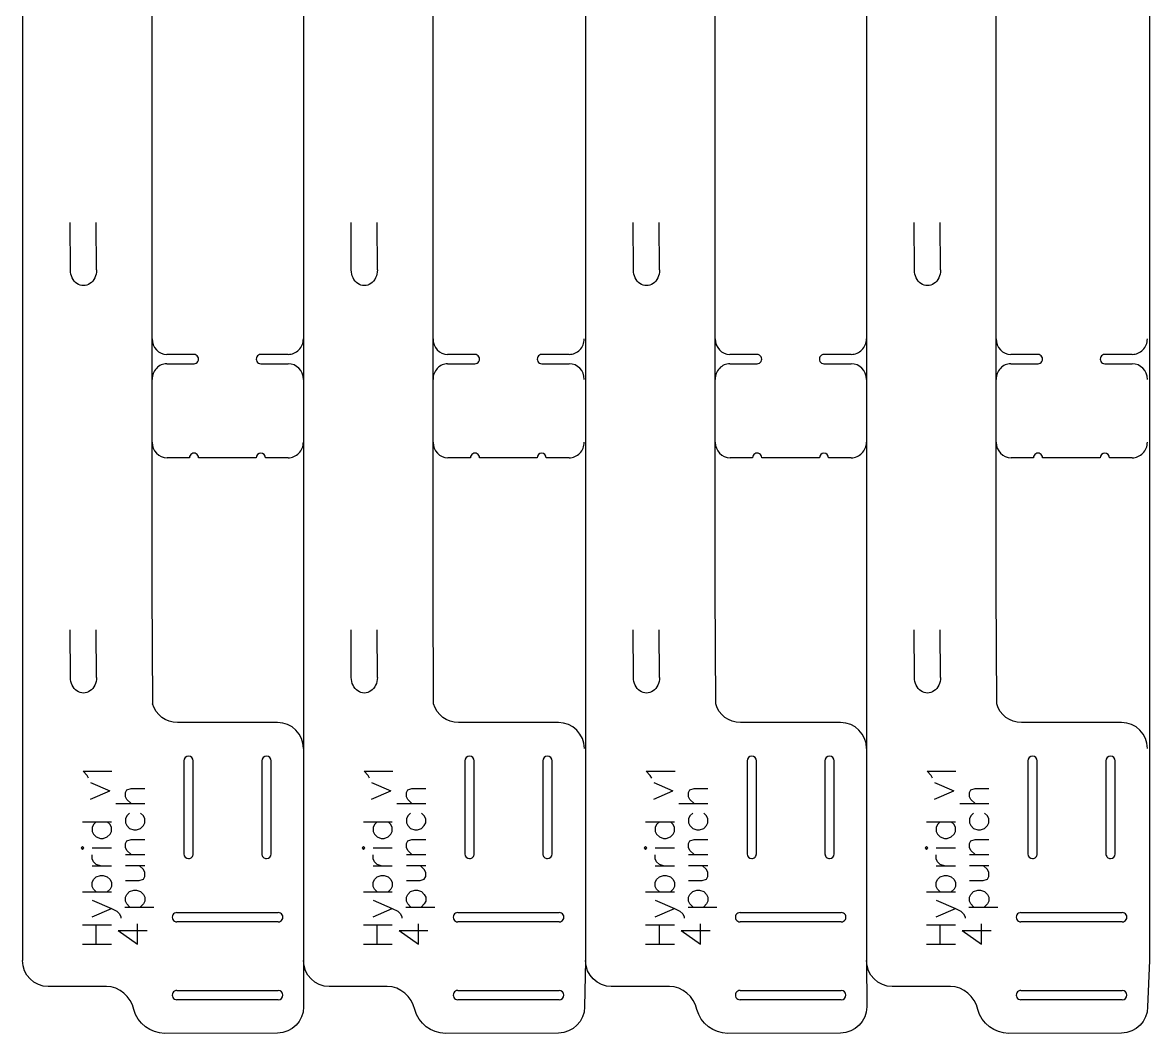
# Model space of a CAD drawing. Extents: x 7 to 1091, y 28 to 643.
# Drawn here: x 6.9 to 223.9, y 253.7 to 448.2 of the extents above; entities that cross this region are included whole.
import ezdxf

# ---------------------------------------------------------------- set-up
doc = ezdxf.new("R2010")
doc.units = 0
doc.layers.add('Layer_1', color=7, linetype='CONTINUOUS')

msp = doc.modelspace()

# ---------------------------------------------------------------- linework, layer by layer
at = {"layer": 'Layer_1', "color": 7}
for p, q in [((31.857548, 338.877112), (31.857548, 589.063336)), ((85.939228, 338.877115), (85.939228, 589.063336)), ((140.25422, 338.877115), (140.25422, 589.063336)), ((194.3359, 338.877115), (194.3359, 589.063336)), ((6.913213, 464.129936), (6.913213, 276.181843)), ((60.994893, 464.129936), (60.994893, 276.181843)), ((115.309885, 464.129938), (115.309885, 276.181843)), ((169.391565, 464.129938), (169.391565, 276.181843)), ((223.852991, 464.129933), (223.852991, 276.18184)), ((39.927234, 384.341233), (34.666735, 384.341233)), ((58.046588, 384.341233), (52.786116, 384.341233)), ((94.008914, 384.341236), (88.748415, 384.341236)), ((112.128268, 384.341236), (106.867796, 384.341236)), ((148.323906, 384.341236), (143.063407, 384.341236)), ((166.44326, 384.341236), (161.182788, 384.341236)), ((202.405586, 384.341236), (197.145087, 384.341236)), ((220.524927, 384.341236), (215.264468, 384.341236)), ((34.666735, 382.540955), (39.927234, 382.540955)), ((52.786116, 382.540955), (58.046588, 382.540955)), ((88.748415, 382.540958), (94.008914, 382.540958)), ((106.867796, 382.540958), (112.128268, 382.540958)), ((143.063407, 382.540958), (148.323906, 382.540958)), ((161.182788, 382.540958), (166.44326, 382.540958)), ((197.145087, 382.540958), (202.405586, 382.540958)), ((215.264468, 382.540958), (220.524927, 382.540958)), ((39.051436, 364.437291), (34.733304, 364.437291)), ((51.909393, 364.438243), (40.803957, 364.438243)), ((58.046588, 364.438243), (53.662866, 364.438243)), ((93.133116, 364.437293), (88.814984, 364.437293)), ((105.991073, 364.438246), (94.885637, 364.438246)), ((112.128268, 364.438246), (107.744546, 364.438246)), ((147.448109, 364.437293), (143.129976, 364.437293)), ((160.306065, 364.438246), (149.200629, 364.438246)), ((166.44326, 364.438246), (162.059538, 364.438246)), ((201.529789, 364.437293), (197.211656, 364.437293)), ((214.387745, 364.438246), (203.282309, 364.438246)), ((220.524927, 364.438246), (216.141218, 364.438246)), ((31.968805, 316.997764), (31.857548, 338.877112)), ((86.050485, 316.997765), (85.939228, 338.877115)), ((140.365477, 316.997765), (140.25422, 338.877115)), ((194.447157, 316.997765), (194.3359, 338.877115)), ((55.989612, 313.484071), (36.75607, 313.484071)), ((110.071292, 313.484072), (90.83775, 313.484072)), ((164.386284, 313.484072), (145.152742, 313.484072)), ((218.467951, 313.484072), (199.234422, 313.484072)), ((6.913213, 276.181843), (6.913213, 267.675144)), ((60.994893, 276.181843), (60.994893, 267.675144)), ((115.309885, 276.181843), (115.309885, 267.675144)), ((169.391565, 276.181843), (169.391565, 267.675144)), ((223.852991, 276.18184), (223.852991, 267.675141)), ((60.994893, 267.675144), (61.024394, 258.780037)), ((115.309885, 267.675144), (115.106074, 258.780037)), ((169.391565, 267.675144), (169.421067, 258.780037)), ((223.852991, 267.675141), (223.502747, 258.780037)), ((23.052215, 262.678355), (11.862747, 262.681001)), ((77.133894, 262.678355), (65.944427, 262.681001)), ((131.448887, 262.678355), (120.259419, 262.681001)), ((185.530567, 262.678355), (174.341099, 262.681001)), ((55.981515, 253.718082), (34.224801, 253.674082)), ((110.063195, 253.718085), (88.306481, 253.674085)), ((164.378188, 253.718085), (142.621474, 253.674085)), ((218.459854, 253.718085), (196.703154, 253.674085))]:
    msp.add_line(p, q, dxfattribs=at)
at = {"layer": 'Layer_1', "color": 1}
for p, q in [((16.117353, 400.589799), (16.093805, 409.715119)), ((21.147056, 400.589402), (21.100304, 409.714114)), ((70.199033, 400.589799), (70.175485, 409.715119)), ((75.228736, 400.589402), (75.181984, 409.714114)), ((124.514025, 400.589801), (124.490477, 409.715122)), ((129.543728, 400.589404), (129.496976, 409.714116)), ((178.595705, 400.589801), (178.572157, 409.715122)), ((183.625408, 400.589404), (183.578656, 409.714116)), ((16.117353, 322.1773), (16.093805, 331.30262)), ((21.147056, 322.176903), (21.100304, 331.301615)), ((70.199033, 322.1773), (70.175485, 331.30262)), ((75.228736, 322.176903), (75.181984, 331.301615)), ((124.514025, 322.177301), (124.490477, 331.302623)), ((129.543728, 322.176904), (129.496976, 331.301617)), ((178.595705, 322.177301), (178.572157, 331.302623)), ((183.625408, 322.176904), (183.578656, 331.301617)), ((37.985536, 306.11434), (37.985536, 288.214325)), ((38.885516, 307.014321), (38.885516, 307.014321)), ((39.785523, 288.214325), (39.785523, 306.11434)), ((52.985532, 306.11434), (52.985532, 288.214325)), ((53.885539, 307.014321), (53.885539, 307.014321)), ((54.785519, 288.214325), (54.785519, 306.11434)), ((92.067216, 306.11434), (92.067216, 288.214325)), ((92.967196, 307.014321), (92.967196, 307.014321)), ((93.867203, 288.214325), (93.867203, 306.11434)), ((107.067212, 306.11434), (107.067212, 288.214325)), ((107.967219, 307.014321), (107.967219, 307.014321)), ((108.867199, 288.214325), (108.867199, 306.11434)), ((146.382208, 306.11434), (146.382208, 288.214325)), ((147.282188, 307.014321), (147.282188, 307.014321)), ((148.182195, 288.214325), (148.182195, 306.11434)), ((161.382205, 306.11434), (161.382205, 288.214325)), ((162.282211, 307.014321), (162.282211, 307.014321)), ((163.182192, 288.214325), (163.182192, 306.11434)), ((200.463888, 306.11434), (200.463888, 288.214325)), ((201.363868, 307.014321), (201.363868, 307.014321)), ((202.263875, 288.214325), (202.263875, 306.11434)), ((215.463885, 306.11434), (215.463885, 288.214325)), ((216.363891, 307.014321), (216.363891, 307.014321)), ((217.263872, 288.214325), (217.263872, 306.11434)), ((38.885516, 287.314319), (38.885516, 287.314319)), ((53.885539, 287.314319), (53.885539, 287.314319)), ((92.967196, 287.314319), (92.967196, 287.314319)), ((107.967219, 287.314319), (107.967219, 287.314319)), ((147.282188, 287.314319), (147.282188, 287.314319)), ((162.282211, 287.314319), (162.282211, 287.314319)), ((201.363868, 287.314319), (201.363868, 287.314319)), ((216.363891, 287.314319), (216.363891, 287.314319)), ((36.635526, 276.927438), (56.135529, 276.927438)), ((90.717206, 276.927438), (110.217209, 276.927438)), ((145.032198, 276.927438), (164.532202, 276.927438)), ((199.113878, 276.927438), (218.613868, 276.927438)), ((56.135529, 275.127425), (36.635526, 275.127425)), ((110.217209, 275.127425), (90.717206, 275.127425)), ((164.532202, 275.127425), (145.032198, 275.127425)), ((218.613868, 275.127425), (199.113878, 275.127425)), ((36.635526, 261.927441), (56.135529, 261.927441)), ((90.717206, 261.927441), (110.217209, 261.927441)), ((145.032198, 261.927441), (164.532202, 261.927441)), ((199.113878, 261.927441), (218.613868, 261.927441)), ((56.135529, 260.127428), (36.635526, 260.127428)), ((110.217209, 260.127428), (90.717206, 260.127428)), ((164.532202, 260.127428), (145.032198, 260.127428)), ((218.613868, 260.127428), (199.113878, 260.127428))]:
    msp.add_line(p, q, dxfattribs=at)
at = {"layer": 'Layer_1', "color": 5}
for p, q in [((19.363949, 303.314572), (18.570199, 304.108322)), ((18.570199, 304.108322), (24.126449, 304.108322)), ((73.445629, 303.314572), (72.651879, 304.108322)), ((72.651879, 304.108322), (78.208129, 304.108322)), ((127.760622, 303.314572), (126.966872, 304.108322)), ((126.966872, 304.108322), (132.523122, 304.108322)), ((181.842302, 303.314572), (181.048552, 304.108322)), ((181.048552, 304.108322), (186.604802, 304.108322)), ((19.628533, 302.785406), (19.363949, 303.314572)), ((20.015618, 301.923129), (23.719785, 300.335629)), ((73.710213, 302.785406), (73.445629, 303.314572)), ((74.097298, 301.923129), (77.801465, 300.335629)), ((128.025205, 302.785406), (127.760622, 303.314572)), ((128.41229, 301.923129), (132.116457, 300.335629)), ((182.106885, 302.785406), (181.842302, 303.314572)), ((182.49397, 301.923129), (186.198137, 300.335629)), ((20.015618, 298.748129), (23.719785, 300.335629)), ((26.735188, 300.000851), (26.999771, 300.530018)), ((26.735188, 299.207101), (26.735188, 300.000851)), ((26.999771, 300.530018), (27.793521, 300.794601)), ((27.793521, 300.794601), (30.439355, 300.794601)), ((74.097298, 298.748129), (77.801465, 300.335629)), ((80.816868, 300.000851), (81.081451, 300.530018)), ((80.816868, 299.207101), (80.816868, 300.000851)), ((81.081451, 300.530018), (81.875201, 300.794601)), ((81.875201, 300.794601), (84.521035, 300.794601)), ((128.41229, 298.748129), (132.116457, 300.335629)), ((135.13186, 300.000851), (135.396444, 300.530018)), ((135.13186, 299.207101), (135.13186, 300.000851)), ((135.396444, 300.530018), (136.190194, 300.794601)), ((136.190194, 300.794601), (138.836027, 300.794601)), ((182.49397, 298.748129), (186.198137, 300.335629)), ((189.21354, 300.000851), (189.478124, 300.530018)), ((189.21354, 299.207101), (189.21354, 300.000851)), ((189.478124, 300.530018), (190.271874, 300.794601)), ((190.271874, 300.794601), (192.917707, 300.794601)), ((24.883105, 297.884185), (30.439355, 297.884185)), ((26.999771, 298.677935), (26.735188, 299.207101)), ((27.793521, 297.884185), (26.999771, 298.677935)), ((78.964785, 297.884185), (84.521035, 297.884185)), ((81.081451, 298.677935), (80.816868, 299.207101)), ((81.875201, 297.884185), (81.081451, 298.677935)), ((133.279777, 297.884185), (138.836027, 297.884185)), ((135.396444, 298.677935), (135.13186, 299.207101)), ((136.190194, 297.884185), (135.396444, 298.677935)), ((187.361457, 297.884185), (192.917707, 297.884185)), ((189.478124, 298.677935), (189.21354, 299.207101)), ((190.271874, 297.884185), (189.478124, 298.677935)), ((26.999771, 295.502935), (26.735188, 294.973768)), ((27.528938, 296.032101), (26.999771, 295.502935)), ((30.174771, 295.502935), (29.645605, 296.032101)), ((30.439355, 294.973768), (30.174771, 295.502935)), ((81.081451, 295.502935), (80.816868, 294.973768)), ((81.610618, 296.032101), (81.081451, 295.502935)), ((84.256451, 295.502935), (83.727285, 296.032101)), ((84.521035, 294.973768), (84.256451, 295.502935)), ((135.396444, 295.502935), (135.13186, 294.973768)), ((135.92561, 296.032101), (135.396444, 295.502935)), ((138.571444, 295.502935), (138.042277, 296.032101)), ((138.836027, 294.973768), (138.571444, 295.502935)), ((189.478124, 295.502935), (189.21354, 294.973768)), ((190.00729, 296.032101), (189.478124, 295.502935)), ((192.653124, 295.502935), (192.123957, 296.032101)), ((192.917707, 294.973768), (192.653124, 295.502935)), ((18.458968, 294.37192), (24.015218, 294.37192)), ((20.575635, 293.842754), (20.311052, 293.313587)), ((20.311052, 293.313587), (20.311052, 292.519837)), ((21.104802, 294.37192), (20.575635, 293.842754)), ((23.750635, 293.842754), (23.221468, 294.37192)), ((24.015218, 293.313587), (23.750635, 293.842754)), ((24.015218, 292.519837), (24.015218, 293.313587)), ((26.735188, 294.973768), (26.735188, 294.180018)), ((26.735188, 294.180018), (26.999771, 293.650851)), ((26.999771, 293.650851), (27.528938, 293.121685)), ((27.528938, 293.121685), (28.322688, 292.857101)), ((28.851855, 292.857101), (29.645605, 293.121685)), ((29.645605, 293.121685), (30.174771, 293.650851)), ((30.174771, 293.650851), (30.439355, 294.180018)), ((30.439355, 294.180018), (30.439355, 294.973768)), ((72.540648, 294.37192), (78.096898, 294.37192)), ((74.657315, 293.842754), (74.392732, 293.313587)), ((74.392732, 293.313587), (74.392732, 292.519837)), ((75.186482, 294.37192), (74.657315, 293.842754)), ((77.832315, 293.842754), (77.303148, 294.37192)), ((78.096898, 293.313587), (77.832315, 293.842754)), ((78.096898, 292.519837), (78.096898, 293.313587)), ((80.816868, 294.973768), (80.816868, 294.180018)), ((80.816868, 294.180018), (81.081451, 293.650851)), ((81.081451, 293.650851), (81.610618, 293.121685)), ((81.610618, 293.121685), (82.404368, 292.857101)), ((82.933535, 292.857101), (83.727285, 293.121685)), ((83.727285, 293.121685), (84.256451, 293.650851)), ((84.256451, 293.650851), (84.521035, 294.180018)), ((84.521035, 294.180018), (84.521035, 294.973768)), ((126.855641, 294.37192), (132.411891, 294.37192)), ((128.972307, 293.842754), (128.707724, 293.313587)), ((128.707724, 293.313587), (128.707724, 292.519837)), ((129.501474, 294.37192), (128.972307, 293.842754)), ((132.147307, 293.842754), (131.618141, 294.37192)), ((132.411891, 293.313587), (132.147307, 293.842754)), ((132.411891, 292.519837), (132.411891, 293.313587)), ((135.13186, 294.973768), (135.13186, 294.180018)), ((135.13186, 294.180018), (135.396444, 293.650851)), ((135.396444, 293.650851), (135.92561, 293.121685)), ((135.92561, 293.121685), (136.71936, 292.857101)), ((137.248527, 292.857101), (138.042277, 293.121685)), ((138.042277, 293.121685), (138.571444, 293.650851)), ((138.571444, 293.650851), (138.836027, 294.180018)), ((138.836027, 294.180018), (138.836027, 294.973768)), ((180.937321, 294.37192), (186.493571, 294.37192)), ((183.053987, 293.842754), (182.789404, 293.313587)), ((182.789404, 293.313587), (182.789404, 292.519837)), ((183.583154, 294.37192), (183.053987, 293.842754)), ((186.228987, 293.842754), (185.699821, 294.37192)), ((186.493571, 293.313587), (186.228987, 293.842754)), ((186.493571, 292.519837), (186.493571, 293.313587)), ((189.21354, 294.973768), (189.21354, 294.180018)), ((189.21354, 294.180018), (189.478124, 293.650851)), ((189.478124, 293.650851), (190.00729, 293.121685)), ((190.00729, 293.121685), (190.80104, 292.857101)), ((191.330207, 292.857101), (192.123957, 293.121685)), ((192.123957, 293.121685), (192.653124, 293.650851)), ((192.653124, 293.650851), (192.917707, 294.180018)), ((192.917707, 294.180018), (192.917707, 294.973768)), ((20.311052, 292.519837), (20.575635, 291.99067)), ((20.575635, 291.99067), (21.104802, 291.461504)), ((21.104802, 291.461504), (21.898552, 291.19692)), ((21.898552, 291.19692), (22.427718, 291.19692)), ((22.427718, 291.19692), (23.221468, 291.461504)), ((23.221468, 291.461504), (23.750635, 291.99067)), ((23.750635, 291.99067), (24.015218, 292.519837)), ((26.735188, 290.211268), (26.999771, 290.740435)), ((26.999771, 290.740435), (27.793521, 291.005018)), ((27.793521, 291.005018), (30.439355, 291.005018)), ((28.322688, 292.857101), (28.851855, 292.857101)), ((74.392732, 292.519837), (74.657315, 291.99067)), ((74.657315, 291.99067), (75.186482, 291.461504)), ((75.186482, 291.461504), (75.980232, 291.19692)), ((75.980232, 291.19692), (76.509398, 291.19692)), ((76.509398, 291.19692), (77.303148, 291.461504)), ((77.303148, 291.461504), (77.832315, 291.99067)), ((77.832315, 291.99067), (78.096898, 292.519837)), ((80.816868, 290.211268), (81.081451, 290.740435)), ((81.081451, 290.740435), (81.875201, 291.005018)), ((81.875201, 291.005018), (84.521035, 291.005018)), ((82.404368, 292.857101), (82.933535, 292.857101)), ((128.707724, 292.519837), (128.972307, 291.99067)), ((128.972307, 291.99067), (129.501474, 291.461504)), ((129.501474, 291.461504), (130.295224, 291.19692)), ((130.295224, 291.19692), (130.824391, 291.19692)), ((130.824391, 291.19692), (131.618141, 291.461504)), ((131.618141, 291.461504), (132.147307, 291.99067)), ((132.147307, 291.99067), (132.411891, 292.519837)), ((135.13186, 290.211268), (135.396444, 290.740435)), ((135.396444, 290.740435), (136.190194, 291.005018)), ((136.190194, 291.005018), (138.836027, 291.005018)), ((136.71936, 292.857101), (137.248527, 292.857101)), ((182.789404, 292.519837), (183.053987, 291.99067)), ((183.053987, 291.99067), (183.583154, 291.461504)), ((183.583154, 291.461504), (184.376904, 291.19692)), ((184.376904, 291.19692), (184.906071, 291.19692)), ((184.906071, 291.19692), (185.699821, 291.461504)), ((185.699821, 291.461504), (186.228987, 291.99067)), ((186.228987, 291.99067), (186.493571, 292.519837)), ((189.21354, 290.211268), (189.478124, 290.740435)), ((189.478124, 290.740435), (190.271874, 291.005018)), ((190.271874, 291.005018), (192.917707, 291.005018)), ((190.80104, 292.857101), (191.330207, 292.857101)), ((18.458968, 289.60942), (18.194385, 289.344837)), ((18.194385, 289.344837), (18.458968, 289.080254)), ((18.723552, 289.344837), (18.458968, 289.60942)), ((18.458968, 289.080254), (18.723552, 289.344837)), ((20.311052, 289.344837), (24.015218, 289.344837)), ((26.735188, 289.417518), (26.735188, 290.211268)), ((26.999771, 288.888351), (26.735188, 289.417518)), ((27.793521, 288.094601), (26.999771, 288.888351)), ((72.540648, 289.60942), (72.276065, 289.344837)), ((72.276065, 289.344837), (72.540648, 289.080254)), ((72.805232, 289.344837), (72.540648, 289.60942)), ((72.540648, 289.080254), (72.805232, 289.344837)), ((74.392732, 289.344837), (78.096898, 289.344837)), ((80.816868, 289.417518), (80.816868, 290.211268)), ((81.081451, 288.888351), (80.816868, 289.417518)), ((81.875201, 288.094601), (81.081451, 288.888351)), ((126.855641, 289.60942), (126.591057, 289.344837)), ((126.591057, 289.344837), (126.855641, 289.080254)), ((127.120224, 289.344837), (126.855641, 289.60942)), ((126.855641, 289.080254), (127.120224, 289.344837)), ((128.707724, 289.344837), (132.411891, 289.344837)), ((135.13186, 289.417518), (135.13186, 290.211268)), ((135.396444, 288.888351), (135.13186, 289.417518)), ((136.190194, 288.094601), (135.396444, 288.888351)), ((180.937321, 289.60942), (180.672737, 289.344837)), ((180.672737, 289.344837), (180.937321, 289.080254)), ((181.201904, 289.344837), (180.937321, 289.60942)), ((180.937321, 289.080254), (181.201904, 289.344837)), ((182.789404, 289.344837), (186.493571, 289.344837)), ((189.21354, 289.417518), (189.21354, 290.211268)), ((189.478124, 288.888351), (189.21354, 289.417518)), ((190.271874, 288.094601), (189.478124, 288.888351)), ((20.311052, 287.22817), (20.311052, 288.02192)), ((20.575635, 286.699004), (20.311052, 287.22817)), ((21.104802, 286.169837), (20.575635, 286.699004)), ((26.735188, 288.094601), (30.439355, 288.094601)), ((74.392732, 287.22817), (74.392732, 288.02192)), ((74.657315, 286.699004), (74.392732, 287.22817)), ((75.186482, 286.169837), (74.657315, 286.699004)), ((80.816868, 288.094601), (84.521035, 288.094601)), ((128.707724, 287.22817), (128.707724, 288.02192)), ((128.972307, 286.699004), (128.707724, 287.22817)), ((129.501474, 286.169837), (128.972307, 286.699004)), ((135.13186, 288.094601), (138.836027, 288.094601)), ((182.789404, 287.22817), (182.789404, 288.02192)), ((183.053987, 286.699004), (182.789404, 287.22817)), ((183.583154, 286.169837), (183.053987, 286.699004)), ((189.21354, 288.094601), (192.917707, 288.094601)), ((20.311052, 285.905254), (24.015218, 285.905254)), ((21.898552, 285.905254), (21.104802, 286.169837)), ((26.735188, 285.977935), (30.439355, 285.977935)), ((30.174771, 285.184185), (29.381021, 285.977935)), ((30.439355, 284.655018), (30.174771, 285.184185)), ((30.439355, 283.861268), (30.439355, 284.655018)), ((74.392732, 285.905254), (78.096898, 285.905254)), ((75.980232, 285.905254), (75.186482, 286.169837)), ((80.816868, 285.977935), (84.521035, 285.977935)), ((84.256451, 285.184185), (83.462701, 285.977935)), ((84.521035, 284.655018), (84.256451, 285.184185)), ((84.521035, 283.861268), (84.521035, 284.655018)), ((128.707724, 285.905254), (132.411891, 285.905254)), ((130.295224, 285.905254), (129.501474, 286.169837)), ((135.13186, 285.977935), (138.836027, 285.977935)), ((138.571444, 285.184185), (137.777694, 285.977935)), ((138.836027, 284.655018), (138.571444, 285.184185)), ((138.836027, 283.861268), (138.836027, 284.655018)), ((182.789404, 285.905254), (186.493571, 285.905254)), ((184.376904, 285.905254), (183.583154, 286.169837)), ((189.21354, 285.977935), (192.917707, 285.977935)), ((192.653124, 285.184185), (191.859374, 285.977935)), ((192.917707, 284.655018), (192.653124, 285.184185)), ((192.917707, 283.861268), (192.917707, 284.655018)), ((20.311052, 282.730254), (20.575635, 283.25942)), ((20.311052, 281.936504), (20.311052, 282.730254)), ((20.575635, 283.25942), (21.104802, 283.788587)), ((21.104802, 283.788587), (21.898552, 284.05317)), ((21.898552, 284.05317), (22.427718, 284.05317)), ((22.427718, 284.05317), (23.221468, 283.788587)), ((23.221468, 283.788587), (23.750635, 283.25942)), ((23.750635, 283.25942), (24.015218, 282.730254)), ((24.015218, 282.730254), (24.015218, 281.936504)), ((26.735188, 283.067518), (29.381021, 283.067518)), ((29.381021, 283.067518), (30.174771, 283.332101)), ((30.174771, 283.332101), (30.439355, 283.861268)), ((74.392732, 282.730254), (74.657315, 283.25942)), ((74.392732, 281.936504), (74.392732, 282.730254)), ((74.657315, 283.25942), (75.186482, 283.788587)), ((75.186482, 283.788587), (75.980232, 284.05317)), ((75.980232, 284.05317), (76.509398, 284.05317)), ((76.509398, 284.05317), (77.303148, 283.788587)), ((77.303148, 283.788587), (77.832315, 283.25942)), ((77.832315, 283.25942), (78.096898, 282.730254)), ((78.096898, 282.730254), (78.096898, 281.936504)), ((80.816868, 283.067518), (83.462701, 283.067518)), ((83.462701, 283.067518), (84.256451, 283.332101)), ((84.256451, 283.332101), (84.521035, 283.861268)), ((128.707724, 282.730254), (128.972307, 283.25942)), ((128.707724, 281.936504), (128.707724, 282.730254)), ((128.972307, 283.25942), (129.501474, 283.788587)), ((129.501474, 283.788587), (130.295224, 284.05317)), ((130.295224, 284.05317), (130.824391, 284.05317)), ((130.824391, 284.05317), (131.618141, 283.788587)), ((131.618141, 283.788587), (132.147307, 283.25942)), ((132.147307, 283.25942), (132.411891, 282.730254)), ((132.411891, 282.730254), (132.411891, 281.936504)), ((135.13186, 283.067518), (137.777694, 283.067518)), ((137.777694, 283.067518), (138.571444, 283.332101)), ((138.571444, 283.332101), (138.836027, 283.861268)), ((182.789404, 282.730254), (183.053987, 283.25942)), ((182.789404, 281.936504), (182.789404, 282.730254)), ((183.053987, 283.25942), (183.583154, 283.788587)), ((183.583154, 283.788587), (184.376904, 284.05317)), ((184.376904, 284.05317), (184.906071, 284.05317)), ((184.906071, 284.05317), (185.699821, 283.788587)), ((185.699821, 283.788587), (186.228987, 283.25942)), ((186.228987, 283.25942), (186.493571, 282.730254)), ((186.493571, 282.730254), (186.493571, 281.936504)), ((189.21354, 283.067518), (191.859374, 283.067518)), ((191.859374, 283.067518), (192.653124, 283.332101)), ((192.653124, 283.332101), (192.917707, 283.861268)), ((18.458968, 280.87817), (24.015218, 280.87817)), ((20.575635, 281.407337), (20.311052, 281.936504)), ((21.104802, 280.87817), (20.575635, 281.407337)), ((23.750635, 281.407337), (23.221468, 280.87817)), ((24.015218, 281.936504), (23.750635, 281.407337)), ((26.735188, 279.892518), (26.999771, 280.421685)), ((26.735188, 279.098768), (26.735188, 279.892518)), ((26.999771, 280.421685), (27.528938, 280.950851)), ((27.528938, 280.950851), (28.322688, 281.215435)), ((28.322688, 281.215435), (28.851855, 281.215435)), ((28.851855, 281.215435), (29.645605, 280.950851)), ((29.645605, 280.950851), (30.174771, 280.421685)), ((30.174771, 280.421685), (30.439355, 279.892518)), ((30.439355, 279.892518), (30.439355, 279.098768)), ((72.540648, 280.87817), (78.096898, 280.87817)), ((74.657315, 281.407337), (74.392732, 281.936504)), ((75.186482, 280.87817), (74.657315, 281.407337)), ((77.832315, 281.407337), (77.303148, 280.87817)), ((78.096898, 281.936504), (77.832315, 281.407337)), ((80.816868, 279.892518), (81.081451, 280.421685)), ((80.816868, 279.098768), (80.816868, 279.892518)), ((81.081451, 280.421685), (81.610618, 280.950851)), ((81.610618, 280.950851), (82.404368, 281.215435)), ((82.404368, 281.215435), (82.933535, 281.215435)), ((82.933535, 281.215435), (83.727285, 280.950851)), ((83.727285, 280.950851), (84.256451, 280.421685)), ((84.256451, 280.421685), (84.521035, 279.892518)), ((84.521035, 279.892518), (84.521035, 279.098768)), ((126.855641, 280.87817), (132.411891, 280.87817)), ((128.972307, 281.407337), (128.707724, 281.936504)), ((129.501474, 280.87817), (128.972307, 281.407337)), ((132.147307, 281.407337), (131.618141, 280.87817)), ((132.411891, 281.936504), (132.147307, 281.407337)), ((135.13186, 279.892518), (135.396444, 280.421685)), ((135.13186, 279.098768), (135.13186, 279.892518)), ((135.396444, 280.421685), (135.92561, 280.950851)), ((135.92561, 280.950851), (136.71936, 281.215435)), ((136.71936, 281.215435), (137.248527, 281.215435)), ((137.248527, 281.215435), (138.042277, 280.950851)), ((138.042277, 280.950851), (138.571444, 280.421685)), ((138.571444, 280.421685), (138.836027, 279.892518)), ((138.836027, 279.892518), (138.836027, 279.098768)), ((180.937321, 280.87817), (186.493571, 280.87817)), ((183.053987, 281.407337), (182.789404, 281.936504)), ((183.583154, 280.87817), (183.053987, 281.407337)), ((186.228987, 281.407337), (185.699821, 280.87817)), ((186.493571, 281.936504), (186.228987, 281.407337)), ((189.21354, 279.892518), (189.478124, 280.421685)), ((189.21354, 279.098768), (189.21354, 279.892518)), ((189.478124, 280.421685), (190.00729, 280.950851)), ((190.00729, 280.950851), (190.80104, 281.215435)), ((190.80104, 281.215435), (191.330207, 281.215435)), ((191.330207, 281.215435), (192.123957, 280.950851)), ((192.123957, 280.950851), (192.653124, 280.421685)), ((192.653124, 280.421685), (192.917707, 279.892518)), ((192.917707, 279.892518), (192.917707, 279.098768)), ((20.311052, 279.29067), (24.015218, 277.70317)), ((20.311052, 276.11567), (24.015218, 277.70317)), ((24.015218, 277.70317), (25.073552, 277.174004)), ((26.623957, 277.929177), (32.180207, 277.929177)), ((26.999771, 278.569601), (26.735188, 279.098768)), ((27.528938, 278.040435), (26.999771, 278.569601)), ((30.174771, 278.569601), (29.645605, 278.040435)), ((30.439355, 279.098768), (30.174771, 278.569601)), ((74.392732, 279.29067), (78.096898, 277.70317)), ((74.392732, 276.11567), (78.096898, 277.70317)), ((78.096898, 277.70317), (79.155232, 277.174004)), ((80.705637, 277.929177), (86.261887, 277.929177)), ((81.081451, 278.569601), (80.816868, 279.098768)), ((81.610618, 278.040435), (81.081451, 278.569601)), ((84.256451, 278.569601), (83.727285, 278.040435)), ((84.521035, 279.098768), (84.256451, 278.569601)), ((128.707724, 279.29067), (132.411891, 277.70317)), ((128.707724, 276.11567), (132.411891, 277.70317)), ((132.411891, 277.70317), (133.470224, 277.174004)), ((135.020629, 277.929177), (140.576879, 277.929177)), ((135.396444, 278.569601), (135.13186, 279.098768)), ((135.92561, 278.040435), (135.396444, 278.569601)), ((138.571444, 278.569601), (138.042277, 278.040435)), ((138.836027, 279.098768), (138.571444, 278.569601)), ((182.789404, 279.29067), (186.493571, 277.70317)), ((182.789404, 276.11567), (186.493571, 277.70317)), ((186.493571, 277.70317), (187.551904, 277.174004)), ((189.102309, 277.929177), (194.658559, 277.929177)), ((189.478124, 278.569601), (189.21354, 279.098768)), ((190.00729, 278.040435), (189.478124, 278.569601)), ((192.653124, 278.569601), (192.123957, 278.040435)), ((192.917707, 279.098768), (192.653124, 278.569601)), ((25.073552, 277.174004), (25.602718, 276.644837)), ((25.602718, 276.644837), (25.867302, 276.11567)), ((25.867302, 276.11567), (25.867302, 275.851087)), ((79.155232, 277.174004), (79.684398, 276.644837)), ((79.684398, 276.644837), (79.948982, 276.11567)), ((79.948982, 276.11567), (79.948982, 275.851087)), ((133.470224, 277.174004), (133.999391, 276.644837)), ((133.999391, 276.644837), (134.263974, 276.11567)), ((134.263974, 276.11567), (134.263974, 275.851087)), ((187.551904, 277.174004), (188.081071, 276.644837)), ((188.081071, 276.644837), (188.345654, 276.11567)), ((188.345654, 276.11567), (188.345654, 275.851087)), ((18.458968, 274.52817), (24.015218, 274.52817)), ((21.104802, 270.824004), (21.104802, 274.52817)), ((25.328055, 273.455073), (29.032221, 270.80924)), ((25.328055, 273.455073), (30.884305, 273.455073)), ((29.032221, 270.80924), (29.032221, 274.77799)), ((72.540648, 274.52817), (78.096898, 274.52817)), ((75.186482, 270.824004), (75.186482, 274.52817)), ((79.409734, 273.455073), (83.113901, 270.80924)), ((79.409734, 273.455073), (84.965985, 273.455073)), ((83.113901, 270.80924), (83.113901, 274.77799)), ((126.855641, 274.52817), (132.411891, 274.52817)), ((129.501474, 270.824004), (129.501474, 274.52817)), ((133.724727, 273.455073), (137.428893, 270.80924)), ((133.724727, 273.455073), (139.280977, 273.455073)), ((137.428893, 270.80924), (137.428893, 274.77799)), ((180.937321, 274.52817), (186.493571, 274.52817)), ((183.583154, 270.824004), (183.583154, 274.52817)), ((187.806407, 273.455073), (191.510573, 270.80924)), ((187.806407, 273.455073), (193.362657, 273.455073)), ((191.510573, 270.80924), (191.510573, 274.77799)), ((18.458968, 270.824004), (24.015218, 270.824004)), ((72.540648, 270.824004), (78.096898, 270.824004)), ((126.855641, 270.824004), (132.411891, 270.824004)), ((180.937321, 270.824004), (186.493571, 270.824004))]:
    msp.add_line(p, q, dxfattribs=at)
at = {"layer": 'Layer_1', "color": 1}
for points in [[(17.374627, 397.987357), (16.596513, 398.5238), (16.117353, 399.51522), (16.117353, 400.588132)], [(21.147056, 400.588105), (21.147056, 399.515167), (20.66771, 398.5238), (19.889571, 397.987357)], [(71.456307, 397.987357), (70.678193, 398.5238), (70.199033, 399.51522), (70.199033, 400.588132)], [(75.228736, 400.588105), (75.228736, 399.515167), (74.74939, 398.5238), (73.971251, 397.987357)], [(125.771299, 397.98736), (124.993186, 398.523802), (124.514025, 399.515222), (124.514025, 400.588134)], [(129.543728, 400.588108), (129.543728, 399.51517), (129.064382, 398.523802), (128.286243, 397.98736)], [(179.852979, 397.98736), (179.074866, 398.523802), (178.595705, 399.515222), (178.595705, 400.588134)], [(183.625408, 400.588108), (183.625408, 399.51517), (183.146062, 398.523802), (182.367923, 397.98736)], [(19.889571, 397.987357), (19.111457, 397.450888), (18.152766, 397.450888), (17.374627, 397.987357)], [(73.971251, 397.987357), (73.193137, 397.450888), (72.234446, 397.450888), (71.456307, 397.987357)], [(128.286243, 397.98736), (127.50813, 397.45089), (126.549438, 397.45089), (125.771299, 397.98736)], [(182.367923, 397.98736), (181.58981, 397.45089), (180.631118, 397.45089), (179.852979, 397.98736)], [(17.374627, 319.574859), (16.596487, 320.111301), (16.117353, 321.102722), (16.117353, 322.175633)], [(21.147056, 322.175581), (21.147056, 321.102669), (20.66771, 320.111301), (19.889571, 319.574859)], [(71.456307, 319.574859), (70.678167, 320.111301), (70.199033, 321.102722), (70.199033, 322.175633)], [(75.228736, 322.175581), (75.228736, 321.102669), (74.74939, 320.111301), (73.971251, 319.574859)], [(125.771299, 319.57486), (124.993159, 320.111302), (124.514025, 321.102723), (124.514025, 322.175634)], [(129.543728, 322.175582), (129.543728, 321.10267), (129.064382, 320.111302), (128.286243, 319.57486)], [(179.852979, 319.57486), (179.074839, 320.111302), (178.595705, 321.102723), (178.595705, 322.175634)], [(183.625408, 322.175582), (183.625408, 321.10267), (183.146062, 320.111302), (182.367923, 319.57486)], [(19.889571, 319.574859), (19.111457, 319.038389), (18.152766, 319.038389), (17.374627, 319.574859)], [(73.971251, 319.574859), (73.193137, 319.038389), (72.234446, 319.038389), (71.456307, 319.574859)], [(128.286243, 319.57486), (127.50813, 319.038391), (126.549438, 319.038391), (125.771299, 319.57486)], [(182.367923, 319.57486), (181.58981, 319.038391), (180.631118, 319.038391), (179.852979, 319.57486)], [(38.885516, 307.014321), (38.38847, 307.01431), (37.985536, 306.611381), (37.985536, 306.11434)], [(39.785523, 306.11434), (39.785496, 306.611392), (39.382562, 307.014323), (38.885516, 307.014321)], [(53.885539, 307.014321), (53.388493, 307.014323), (52.985532, 306.611392), (52.985532, 306.11434)], [(54.785519, 306.11434), (54.785493, 306.611381), (54.382559, 307.01431), (53.885539, 307.014321)], [(92.967196, 307.014321), (92.47015, 307.01431), (92.067216, 306.611381), (92.067216, 306.11434)], [(93.867203, 306.11434), (93.867176, 306.611392), (93.464242, 307.014323), (92.967196, 307.014321)], [(107.967219, 307.014321), (107.470173, 307.014323), (107.067212, 306.611392), (107.067212, 306.11434)], [(108.867199, 306.11434), (108.867173, 306.611381), (108.464239, 307.01431), (107.967219, 307.014321)], [(147.282188, 307.014321), (146.785142, 307.01431), (146.382208, 306.611381), (146.382208, 306.11434)], [(148.182195, 306.11434), (148.182169, 306.611392), (147.779235, 307.014323), (147.282188, 307.014321)], [(162.282211, 307.014321), (161.785165, 307.014323), (161.382205, 306.611392), (161.382205, 306.11434)], [(163.182192, 306.11434), (163.182165, 306.611381), (162.779231, 307.01431), (162.282211, 307.014321)], [(201.363868, 307.014321), (200.866822, 307.01431), (200.463888, 306.611381), (200.463888, 306.11434)], [(202.263875, 306.11434), (202.263849, 306.611392), (201.860915, 307.014323), (201.363868, 307.014321)], [(216.363891, 307.014321), (215.866845, 307.014323), (215.463885, 306.611392), (215.463885, 306.11434)], [(217.263872, 306.11434), (217.263845, 306.611381), (216.860911, 307.01431), (216.363891, 307.014321)], [(37.985536, 288.214325), (37.985536, 287.717274), (38.38847, 287.314329), (38.885516, 287.314319)], [(38.885516, 287.314319), (39.124197, 287.314316), (39.353114, 287.409137), (39.521918, 287.577923)], [(39.521918, 287.577923), (39.690696, 287.746706), (39.785523, 287.975629), (39.785523, 288.214325)], [(52.985532, 288.214325), (52.985532, 287.975629), (53.080333, 287.746706), (53.249137, 287.577923)], [(53.249137, 287.577923), (53.417915, 287.409137), (53.646832, 287.314316), (53.885539, 287.314319)], [(53.885539, 287.314319), (54.382585, 287.314329), (54.785519, 287.717274), (54.785519, 288.214325)], [(92.067216, 288.214325), (92.067216, 287.717274), (92.47015, 287.314329), (92.967196, 287.314319)], [(92.967196, 287.314319), (93.205877, 287.314316), (93.434794, 287.409137), (93.603598, 287.577923)], [(93.603598, 287.577923), (93.772376, 287.746706), (93.867203, 287.975629), (93.867203, 288.214325)], [(107.067212, 288.214325), (107.067212, 287.975629), (107.162013, 287.746706), (107.330817, 287.577923)], [(107.330817, 287.577923), (107.499595, 287.409137), (107.728512, 287.314316), (107.967219, 287.314319)], [(107.967219, 287.314319), (108.464265, 287.314329), (108.867199, 287.717274), (108.867199, 288.214325)], [(146.382208, 288.214325), (146.382208, 287.717274), (146.785142, 287.314329), (147.282188, 287.314319)], [(147.282188, 287.314319), (147.520869, 287.314316), (147.749787, 287.409137), (147.918591, 287.577923)], [(147.918591, 287.577923), (148.087368, 287.746706), (148.182195, 287.975629), (148.182195, 288.214325)], [(161.382205, 288.214325), (161.382205, 287.975629), (161.477005, 287.746706), (161.645809, 287.577923)], [(161.645809, 287.577923), (161.814587, 287.409137), (162.043504, 287.314316), (162.282211, 287.314319)], [(162.282211, 287.314319), (162.779258, 287.314329), (163.182192, 287.717274), (163.182192, 288.214325)], [(200.463888, 288.214325), (200.463888, 287.717274), (200.866822, 287.314329), (201.363868, 287.314319)], [(201.363868, 287.314319), (201.602549, 287.314316), (201.831467, 287.409137), (202.000271, 287.577923)], [(202.000271, 287.577923), (202.169048, 287.746706), (202.263875, 287.975629), (202.263875, 288.214325)], [(215.463885, 288.214325), (215.463885, 287.975629), (215.558685, 287.746706), (215.727489, 287.577923)], [(215.727489, 287.577923), (215.896267, 287.409137), (216.125184, 287.314316), (216.363891, 287.314319)], [(216.363891, 287.314319), (216.860938, 287.314329), (217.263872, 287.717274), (217.263872, 288.214325)], [(35.85609, 276.477435), (35.695329, 276.198972), (35.695329, 275.855892), (35.85609, 275.577428)], [(36.635526, 276.927438), (36.313978, 276.927438), (36.016851, 276.755898), (35.85609, 276.477435)], [(35.85609, 275.577428), (36.016851, 275.298965), (36.313978, 275.127425), (36.635526, 275.127425)], [(56.914939, 276.477435), (56.754178, 276.755898), (56.457051, 276.927438), (56.135529, 276.927438)], [(56.135529, 275.127425), (56.457051, 275.127425), (56.754178, 275.298965), (56.914939, 275.577428)], [(56.914939, 275.577428), (57.075726, 275.855892), (57.075726, 276.198972), (56.914939, 276.477435)], [(89.93777, 276.477435), (89.777009, 276.198972), (89.777009, 275.855892), (89.93777, 275.577428)], [(90.717206, 276.927438), (90.395658, 276.927438), (90.098531, 276.755898), (89.93777, 276.477435)], [(89.93777, 275.577428), (90.098531, 275.298965), (90.395658, 275.127425), (90.717206, 275.127425)], [(110.996619, 276.477435), (110.835858, 276.755898), (110.538731, 276.927438), (110.217209, 276.927438)], [(110.217209, 275.127425), (110.538731, 275.127425), (110.835858, 275.298965), (110.996619, 275.577428)], [(110.996619, 275.577428), (111.157406, 275.855892), (111.157406, 276.198972), (110.996619, 276.477435)], [(144.252762, 276.477435), (144.092001, 276.198972), (144.092001, 275.855892), (144.252762, 275.577428)], [(145.032198, 276.927438), (144.71065, 276.927438), (144.413523, 276.755898), (144.252762, 276.477435)], [(144.252762, 275.577428), (144.413523, 275.298965), (144.71065, 275.127425), (145.032198, 275.127425)], [(165.311611, 276.477435), (165.15085, 276.755898), (164.853723, 276.927438), (164.532202, 276.927438)], [(164.532202, 275.127425), (164.853723, 275.127425), (165.15085, 275.298965), (165.311611, 275.577428)], [(165.311611, 275.577428), (165.472398, 275.855892), (165.472398, 276.198972), (165.311611, 276.477435)], [(198.334442, 276.477435), (198.173681, 276.198972), (198.173681, 275.855892), (198.334442, 275.577428)], [(199.113878, 276.927438), (198.79233, 276.927438), (198.495203, 276.755898), (198.334442, 276.477435)], [(198.334442, 275.577428), (198.495203, 275.298965), (198.79233, 275.127425), (199.113878, 275.127425)], [(219.393278, 276.477435), (219.232517, 276.755898), (218.93539, 276.927438), (218.613868, 276.927438)], [(218.613868, 275.127425), (218.93539, 275.127425), (219.232517, 275.298965), (219.393278, 275.577428)], [(219.393278, 275.577428), (219.554065, 275.855892), (219.554065, 276.198972), (219.393278, 276.477435)], [(35.85609, 261.477438), (35.695329, 261.198975), (35.695329, 260.855895), (35.85609, 260.577431)], [(36.635526, 261.927441), (36.313978, 261.927441), (36.016851, 261.755901), (35.85609, 261.477438)], [(35.85609, 260.577431), (36.016851, 260.298968), (36.313978, 260.127428), (36.635526, 260.127428)], [(57.035536, 261.027435), (57.035536, 261.524494), (56.632576, 261.927441), (56.135529, 261.927441)], [(56.135529, 260.127428), (56.632576, 260.127428), (57.035536, 260.530375), (57.035536, 261.027435)], [(89.93777, 261.477438), (89.777009, 261.198975), (89.777009, 260.855895), (89.93777, 260.577431)], [(90.717206, 261.927441), (90.395658, 261.927441), (90.098531, 261.755901), (89.93777, 261.477438)], [(89.93777, 260.577431), (90.098531, 260.298968), (90.395658, 260.127428), (90.717206, 260.127428)], [(111.117216, 261.027435), (111.117216, 261.524494), (110.714256, 261.927441), (110.217209, 261.927441)], [(110.217209, 260.127428), (110.714256, 260.127428), (111.117216, 260.530375), (111.117216, 261.027435)], [(144.252762, 261.477438), (144.092001, 261.198975), (144.092001, 260.855895), (144.252762, 260.577431)], [(145.032198, 261.927441), (144.71065, 261.927441), (144.413523, 261.755901), (144.252762, 261.477438)], [(144.252762, 260.577431), (144.413523, 260.298968), (144.71065, 260.127428), (145.032198, 260.127428)], [(165.432208, 261.027435), (165.432208, 261.524494), (165.029248, 261.927441), (164.532202, 261.927441)], [(164.532202, 260.127428), (165.029248, 260.127428), (165.432208, 260.530375), (165.432208, 261.027435)], [(198.334442, 261.477438), (198.173681, 261.198975), (198.173681, 260.855895), (198.334442, 260.577431)], [(199.113878, 261.927441), (198.79233, 261.927441), (198.495203, 261.755901), (198.334442, 261.477438)], [(198.334442, 260.577431), (198.495203, 260.298968), (198.79233, 260.127428), (199.113878, 260.127428)], [(219.513875, 261.027435), (219.513875, 261.524494), (219.110915, 261.927441), (218.613868, 261.927441)], [(218.613868, 260.127428), (219.110915, 260.127428), (219.513875, 260.530375), (219.513875, 261.027435)]]:
    msp.add_open_spline(points, degree=3, dxfattribs=at)
at = {"layer": 'Layer_1', "color": 7}
for points in [[(31.853156, 387.344069), (31.853156, 385.685952), (33.113922, 384.341786), (34.669143, 384.341789)], [(60.11309, 385.220044), (60.661148, 385.782739), (60.96907, 386.545916), (60.96907, 387.341688)], [(85.934836, 387.344072), (85.934836, 385.685954), (87.195602, 384.341789), (88.750823, 384.341792)], [(114.19477, 385.220047), (114.742828, 385.782742), (115.05075, 386.545919), (115.05075, 387.34169)], [(140.249828, 387.344072), (140.249828, 385.685954), (141.510594, 384.341789), (143.065815, 384.341792)], [(168.509762, 385.220047), (169.05782, 385.782742), (169.365742, 386.545919), (169.365742, 387.34169)], [(194.331508, 387.344072), (194.331508, 385.685954), (195.592274, 384.341789), (197.147495, 384.341792)], [(222.591429, 385.220047), (223.139487, 385.782742), (223.447409, 386.545919), (223.447409, 387.34169)], [(40.686508, 383.891164), (40.529902, 384.169667), (40.240447, 384.341233), (39.927234, 384.341233)], [(52.786116, 384.341233), (52.472876, 384.341233), (52.183448, 384.169667), (52.026815, 383.891164)], [(58.046588, 384.341233), (58.821659, 384.341231), (59.565006, 384.65735), (60.11309, 385.220044)], [(94.768188, 383.891166), (94.611582, 384.16967), (94.322127, 384.341236), (94.008914, 384.341236)], [(106.867796, 384.341236), (106.554556, 384.341236), (106.265128, 384.16967), (106.108495, 383.891166)], [(112.128268, 384.341236), (112.903339, 384.341233), (113.646686, 384.657352), (114.19477, 385.220047)], [(149.083181, 383.891166), (148.926574, 384.16967), (148.63712, 384.341236), (148.323906, 384.341236)], [(161.182788, 384.341236), (160.869548, 384.341236), (160.58012, 384.16967), (160.423487, 383.891166)], [(166.44326, 384.341236), (167.218331, 384.341233), (167.961678, 384.657352), (168.509762, 385.220047)], [(203.164861, 383.891166), (203.008254, 384.16967), (202.7188, 384.341236), (202.405586, 384.341236)], [(215.264468, 384.341236), (214.951228, 384.341236), (214.6618, 384.16967), (214.505167, 383.891166)], [(220.524927, 384.341236), (221.299998, 384.341233), (222.043345, 384.657352), (222.591429, 385.220047)], [(34.669143, 382.540426), (33.922277, 382.540429), (33.206023, 382.224114), (32.677915, 381.66107)], [(39.927234, 382.540955), (40.240447, 382.540955), (40.529902, 382.712522), (40.686508, 382.991025)], [(40.686508, 382.991025), (40.843115, 383.269528), (40.843115, 383.612661), (40.686508, 383.891164)], [(52.026815, 383.891164), (51.870208, 383.612661), (51.870208, 383.269528), (52.026815, 382.991025)], [(52.026815, 382.991025), (52.183448, 382.712522), (52.472876, 382.540955), (52.786116, 382.540955)], [(60.96907, 379.540527), (60.969043, 381.197623), (59.660626, 382.540958), (58.046588, 382.540955)], [(88.750823, 382.540429), (88.003957, 382.540432), (87.287703, 382.224117), (86.759595, 381.661073)], [(94.008914, 382.540958), (94.322127, 382.540958), (94.611582, 382.712524), (94.768188, 382.991028)], [(94.768188, 382.991028), (94.924795, 383.269531), (94.924795, 383.612663), (94.768188, 383.891166)], [(106.108495, 383.891166), (105.951888, 383.612663), (105.951888, 383.269531), (106.108495, 382.991028)], [(106.108495, 382.991028), (106.265128, 382.712524), (106.554556, 382.540958), (106.867796, 382.540958)], [(115.05075, 379.54053), (115.050723, 381.197626), (113.742306, 382.540961), (112.128268, 382.540958)], [(143.065815, 382.540429), (142.318949, 382.540432), (141.602695, 382.224117), (141.074587, 381.661073)], [(148.323906, 382.540958), (148.63712, 382.540958), (148.926574, 382.712524), (149.083181, 382.991028)], [(149.083181, 382.991028), (149.239788, 383.269531), (149.239788, 383.612663), (149.083181, 383.891166)], [(160.423487, 383.891166), (160.26688, 383.612663), (160.26688, 383.269531), (160.423487, 382.991028)], [(160.423487, 382.991028), (160.58012, 382.712524), (160.869548, 382.540958), (161.182788, 382.540958)], [(169.365742, 379.54053), (169.365716, 381.197626), (168.057298, 382.540961), (166.44326, 382.540958)], [(197.147495, 382.540429), (196.400629, 382.540432), (195.684375, 382.224117), (195.156267, 381.661073)], [(202.405586, 382.540958), (202.7188, 382.540958), (203.008254, 382.712524), (203.164861, 382.991028)], [(203.164861, 382.991028), (203.321468, 383.269531), (203.321468, 383.612663), (203.164861, 383.891166)], [(214.505167, 383.891166), (214.34856, 383.612663), (214.34856, 383.269531), (214.505167, 382.991028)], [(214.505167, 382.991028), (214.6618, 382.712524), (214.951228, 382.540958), (215.264468, 382.540958)], [(223.447409, 379.54053), (223.447382, 381.197626), (222.138965, 382.540961), (220.524927, 382.540958)], [(32.677915, 381.66107), (32.149833, 381.098029), (31.853156, 380.334381), (31.853156, 379.53812)], [(86.759595, 381.661073), (86.231513, 381.098032), (85.934836, 380.334383), (85.934836, 379.538122)], [(141.074587, 381.661073), (140.546505, 381.098032), (140.249828, 380.334383), (140.249828, 379.538122)], [(195.156267, 381.661073), (194.628185, 381.098032), (194.331508, 380.334383), (194.331508, 379.538122)], [(31.854585, 367.43965), (31.854558, 365.781504), (33.143423, 364.437301), (34.733304, 364.437291)], [(60.11309, 365.317054), (60.661148, 365.879749), (60.96907, 366.642926), (60.96907, 367.438697)], [(85.936264, 367.439653), (85.936238, 365.781506), (87.225103, 364.437304), (88.814984, 364.437293)], [(114.19477, 365.317057), (114.742828, 365.879751), (115.05075, 366.642929), (115.05075, 367.4387)], [(140.251257, 367.439653), (140.25123, 365.781506), (141.540095, 364.437304), (143.129976, 364.437293)], [(168.509762, 365.317057), (169.05782, 365.879751), (169.365742, 366.642929), (169.365742, 367.4387)], [(194.332937, 367.439653), (194.33291, 365.781506), (195.621775, 364.437304), (197.211656, 364.437293)], [(222.591429, 365.317057), (223.139487, 365.879751), (223.447409, 366.642929), (223.447409, 367.4387)], [(39.488819, 365.217785), (39.217568, 365.05699), (39.050457, 364.759831), (39.050457, 364.438243)], [(40.365569, 365.217785), (40.094318, 365.378578), (39.760096, 365.378578), (39.488819, 365.217785)], [(40.803931, 364.438243), (40.803931, 364.759831), (40.636846, 365.05699), (40.365569, 365.217785)], [(52.786116, 365.334659), (52.303331, 365.334659), (51.911377, 364.933919), (51.909393, 364.438243)], [(53.662866, 364.438243), (53.66022, 364.933919), (53.268928, 365.334659), (52.786116, 365.334659)], [(58.046588, 364.438243), (58.821659, 364.43824), (59.565006, 364.754359), (60.11309, 365.317054)], [(93.570499, 365.217788), (93.299248, 365.056992), (93.132137, 364.759834), (93.132137, 364.438246)], [(94.447249, 365.217788), (94.175998, 365.37858), (93.841776, 365.37858), (93.570499, 365.217788)], [(94.885611, 364.438246), (94.885611, 364.759834), (94.718526, 365.056992), (94.447249, 365.217788)], [(106.867796, 365.334662), (106.385011, 365.334662), (105.993057, 364.933921), (105.991073, 364.438246)], [(107.744546, 364.438246), (107.7419, 364.933921), (107.350608, 365.334662), (106.867796, 365.334662)], [(112.128268, 364.438246), (112.903339, 364.438243), (113.646686, 364.754362), (114.19477, 365.317057)], [(147.885491, 365.217788), (147.61424, 365.056992), (147.44713, 364.759834), (147.44713, 364.438246)], [(148.762241, 365.217788), (148.49099, 365.37858), (148.156769, 365.37858), (147.885491, 365.217788)], [(149.200603, 364.438246), (149.200603, 364.759834), (149.033518, 365.056992), (148.762241, 365.217788)], [(161.182788, 365.334662), (160.700003, 365.334662), (160.308049, 364.933921), (160.306065, 364.438246)], [(162.059538, 364.438246), (162.056892, 364.933921), (161.6656, 365.334662), (161.182788, 365.334662)], [(166.44326, 364.438246), (167.218331, 364.438243), (167.961678, 364.754362), (168.509762, 365.317057)], [(201.967171, 365.217788), (201.69592, 365.056992), (201.52881, 364.759834), (201.52881, 364.438246)], [(202.843921, 365.217788), (202.57267, 365.37858), (202.238449, 365.37858), (201.967171, 365.217788)], [(203.282283, 364.438246), (203.282283, 364.759834), (203.115198, 365.056992), (202.843921, 365.217788)], [(215.264468, 365.334662), (214.781683, 365.334662), (214.389729, 364.933921), (214.387745, 364.438246)], [(216.141218, 364.438246), (216.138572, 364.933921), (215.74728, 365.334662), (215.264468, 365.334662)], [(220.524927, 364.438246), (221.299998, 364.438243), (222.043345, 364.754362), (222.591429, 365.317057)], [(36.75607, 313.479097), (34.479569, 313.479097), (32.57097, 314.986481), (31.962032, 317.060788)], [(90.83775, 313.479098), (88.561249, 313.479098), (86.65265, 314.986482), (86.043712, 317.060789)], [(145.152742, 313.479098), (142.876241, 313.479098), (140.967643, 314.986482), (140.358704, 317.060789)], [(199.234422, 313.479098), (196.957921, 313.479098), (195.049323, 314.986482), (194.440384, 317.060789)], [(60.989866, 308.483684), (60.989866, 311.253713), (58.759614, 313.484071), (55.989612, 313.484071)], [(115.071546, 308.483684), (115.071546, 311.253714), (112.841294, 313.484072), (110.071292, 313.484072)], [(169.386538, 308.483684), (169.386538, 311.253714), (167.156286, 313.484072), (164.386284, 313.484072)], [(223.468205, 308.483684), (223.468205, 311.253714), (221.237953, 313.484072), (218.467951, 313.484072)], [(11.913494, 262.674678), (9.143492, 262.674678), (6.913769, 264.904348), (6.913769, 267.674377)], [(65.995174, 262.674678), (63.225172, 262.674678), (60.995449, 264.904348), (60.995449, 267.674377)], [(120.310167, 262.674678), (117.540164, 262.674678), (115.310441, 264.904348), (115.310441, 267.674377)], [(174.391847, 262.674678), (171.621844, 262.674678), (169.392121, 264.904348), (169.392121, 267.674377)], [(28.336949, 258.247511), (27.778334, 260.700198), (25.558533, 262.709682), (23.052215, 262.678355)], [(82.418629, 258.247511), (81.860014, 260.700198), (79.640213, 262.709682), (77.133895, 262.678355)], [(136.733621, 258.247511), (136.175007, 260.700198), (133.955205, 262.709682), (131.448887, 262.678355)], [(190.815301, 258.247511), (190.256687, 260.700198), (188.036885, 262.709682), (185.530567, 262.678355)], [(34.224801, 253.674082), (31.608125, 253.650534), (29.016452, 255.57469), (28.336949, 258.247511)], [(61.024394, 258.780037), (61.024394, 256.010035), (58.794168, 253.779836), (55.981515, 253.718082)], [(88.306481, 253.674085), (85.689805, 253.650537), (83.098132, 255.574692), (82.418629, 258.247511)], [(115.106074, 258.780037), (115.106074, 256.010038), (112.875848, 253.779838), (110.063195, 253.718085)], [(142.621474, 253.674085), (140.004797, 253.650537), (137.413124, 255.574692), (136.733621, 258.247511)], [(169.421067, 258.780037), (169.421067, 256.010038), (167.190841, 253.779838), (164.378188, 253.718085)], [(196.703154, 253.674085), (194.086477, 253.650537), (191.494804, 255.574692), (190.815301, 258.247511)], [(223.502747, 258.780037), (223.502747, 256.010035), (221.272521, 253.779836), (218.459868, 253.718082)]]:
    msp.add_open_spline(points, degree=3, dxfattribs=at)

doc.saveas('drawing.dxf')
